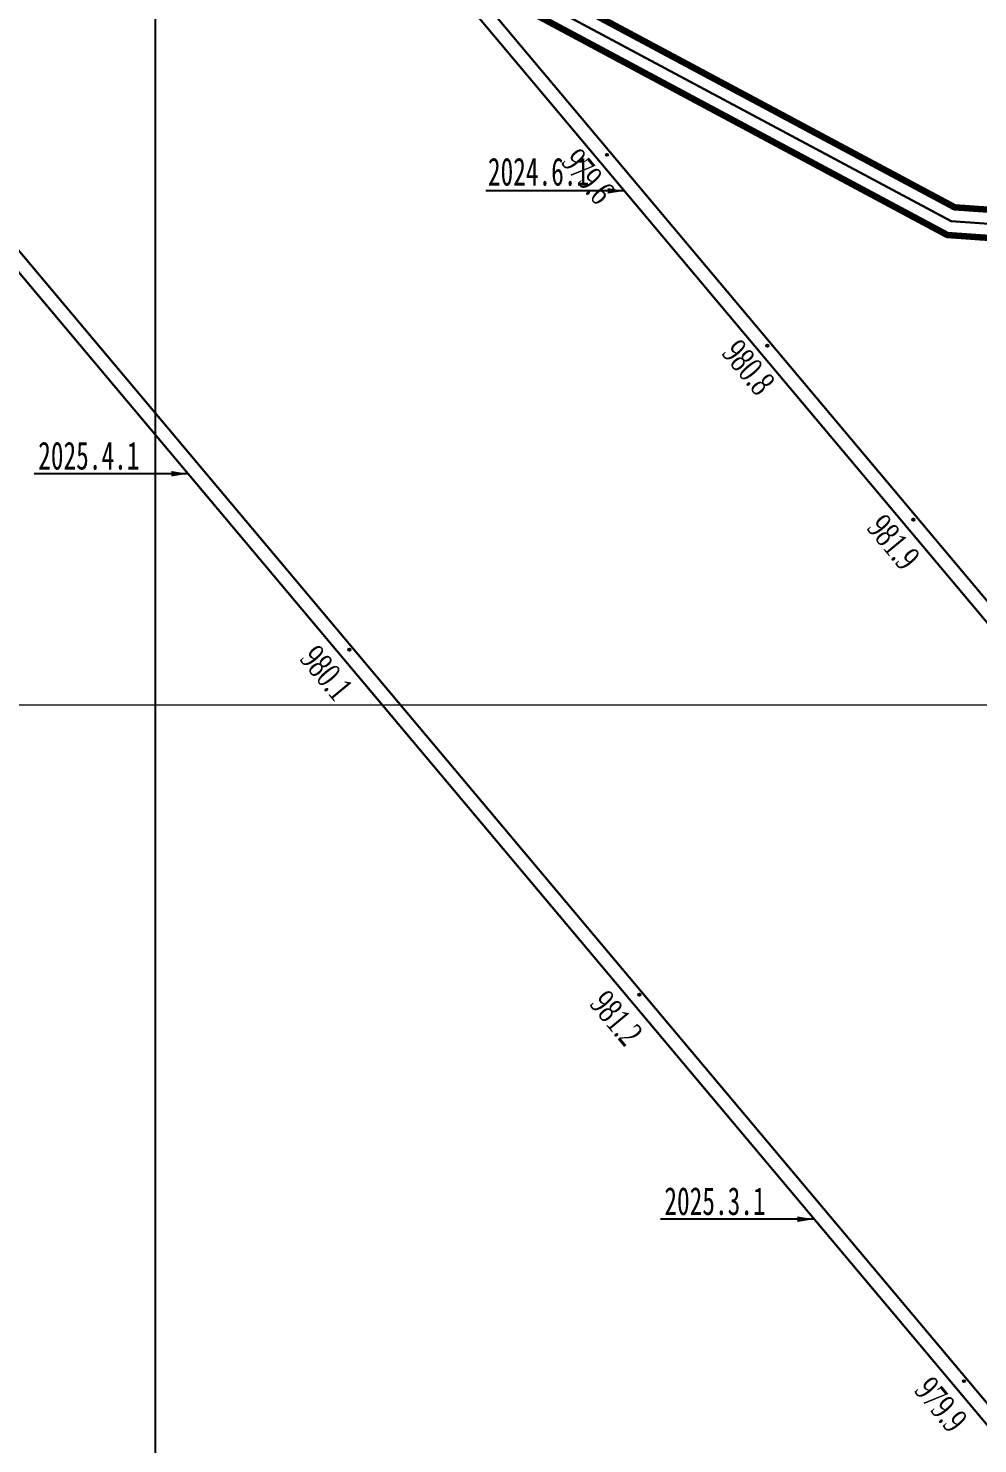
# Model space of a CAD drawing. Header units: millimetres. Extents: x 37412591 to 74834139, y 4258245 to 8527567.
# Drawn here: x 37413454 to 37413795, y 4260735 to 4261243 of the extents above; entities that cross this region are included whole.
import ezdxf

# ---------------------------------------------------------------- set-up
doc = ezdxf.new("R2010")
doc.units = ezdxf.units.MM
for name, color, linetype in [('0测量点名称', 7, 'Continuous'), ('6号煤底板等高线', 7, 'Continuous'), ('ZDH', 1, 'Continuous'), ('钻孔', 7, 'Continuous')]:
    doc.layers.add(name, color=color, linetype=linetype)
doc.layers.add('保安煤柱线', color=1, linetype='线圈线（保安煤柱线） ----0-----0----0-----0----0-----0--', lineweight=30)
doc.styles.get("Standard").update_dxf_attribs({"font": 'simfang.ttf', "width": 0.6667})
doc.linetypes.add('447', pattern='A,8,-1,[148,AAA.SHX,S=1,R=0,X=0,Y=0],-1', length=10)
doc.linetypes.add('FENCELINE1', pattern='A,6.35,-2.54,[133,ltypeshp.shx,S=2.54,R=0,X=-2.54,Y=0],-2.54,25.4', length=36.83)
doc.linetypes.add('线圈线（保安煤柱线） ----0-----0----0-----0----0-----0--', pattern='A,14.5,-2,[133,ltypeshp.shx,S=0.5,R=0,X=0,Y=0],-3,25.4', length=44.9)
doc.dimstyles.new('ISO-25', dxfattribs={"dimtxt": 2.5, "dimasz": 2.5, "dimexe": 1.25, "dimexo": 0.625, "dimtad": 1, "dimtxsty": 'Standard', "dimcen": 2.5, "dimadec": 0, "dimazin": 0, "dimtfac": 1, "dimtmove": 0, "dimatfit": 3, "dimfxl": 1, "dimarcsym": 0})

msp = doc.modelspace()

# ---------------------------------------------------------------- hatches: boundary and pattern name
at = {"linetype": '447', "ltscale": 0.5}
h = msp.add_hatch(color=0, dxfattribs=at)
h.dxf.hatch_style = 1
h.paths.add_polyline_path([(37413661.47, 4261197.31, 1), (37413662.27, 4261197.31, 1)])
h = msp.add_hatch(color=0, dxfattribs=at)
h.dxf.hatch_style = 1
h.paths.add_polyline_path([(37413718.95, 4261128.85, 1), (37413719.75, 4261128.85, 1)])
h = msp.add_hatch(color=0, dxfattribs=at)
h.dxf.hatch_style = 1
h.paths.add_polyline_path([(37413771.29, 4261066.51, 1), (37413772.09, 4261066.51, 1)])
h = msp.add_hatch(color=0, dxfattribs=at)
h.dxf.hatch_style = 1
h.paths.add_polyline_path([(37413569.16, 4261019.92, 1), (37413569.96, 4261019.92, 1)])
h = msp.add_hatch(color=0, dxfattribs=at)
h.dxf.hatch_style = 1
h.paths.add_polyline_path([(37413673.07, 4260896.16, 1), (37413673.86, 4260896.16, 1)])
h = msp.add_hatch(color=0, dxfattribs=at)
h.dxf.hatch_style = 1
h.paths.add_polyline_path([(37413789.4, 4260757.61, 1), (37413790.2, 4260757.61, 1)])

# ---------------------------------------------------------------- linework, layer by layer
at = {"color": 0, "lineweight": 30, "ltscale": 5}
for p, q in [((37413493.3, 4261400.36), (37413812.01, 4261020.76)), ((37413489.47, 4261397.14), (37414852.31, 4259773.95)), ((37413349.12, 4261276.6), (37414688.83, 4259680.95)), ((37413385.74, 4261240.75), (37413927.12, 4260595.95))]:
    msp.add_line(p, q, dxfattribs=at)
at = {"color": 0, "linetype": 'ByBlock', "lineweight": 20}
msp.add_line((37416981.26, 4261000, 4910.12), (37412646.51, 4261000, 4910.12), dxfattribs=at)
at = {"color": 1, "lineweight": 100, "ltscale": 10, "elevation": 1295.67}
msp.add_lwpolyline([(37413633.92, 4261260.19), (37413509.14, 4261408.06), (37414990.14, 4262673.74), (37415123.6, 4262517.44), (37414883.13, 4262194.51), (37414963.55, 4262099.32), (37414980.5, 4261829.13), (37414834.97, 4261709.37), (37414754.59, 4261757.6), (37414557.63, 4261595.53), (37414091.19, 4261078.21), (37413948.29, 4261167.05), (37413786.59, 4261178.42), (37413633.92, 4261260.19)], dxfattribs=at)
at = {"color": 3, "lineweight": 100, "ltscale": 10, "elevation": 1295.67}
msp.add_lwpolyline([(37413627.52, 4261252.28), (37413783.75, 4261168.59), (37413945.12, 4261157.25)], dxfattribs=at)
at = {"color": 3, "lineweight": 100, "ltscale": 10}
msp.add_polyline3d([(37413501.52, 4261401.53, 0), (37413627.52, 4261252.28, 1276.58), (37413783.75, 4261168.59, 1276.58), (37413945.12, 4261157.25, 1276.58), (37414093.01, 4261065.3, 20.79), (37414564.56, 4261588.28, -1731.01), (37414755.49, 4261745.4, 0), (37414835.87, 4261697.17, 0), (37414990.8, 4261824.65, 0), (37414973.33, 4262103.25, 0)], dxfattribs=at)
at = {"color": 0, "linetype": '447', "ltscale": 0.5}
for centre in [(37413661.87, 4261197.31), (37413661.87, 4261197.31), (37413719.35, 4261128.85), (37413771.69, 4261066.51), (37413569.56, 4261019.92), (37413673.47, 4260896.16), (37413789.8, 4260757.61)]:
    msp.add_circle(centre, 0.398, dxfattribs=at)
at = {"color": 30, "linetype": 'ByBlock', "lineweight": -3, "ltscale": 0.005}
for p in [(37413661.87, 4261197.31), (37413661.87, 4261197.31), (37413661.87, 4261197.31), (37413661.87, 4261197.31), (37413719.35, 4261128.85), (37413719.35, 4261128.85), (37413719.35, 4261128.85), (37413771.69, 4261066.51), (37413771.69, 4261066.51), (37413771.69, 4261066.51), (37413569.56, 4261019.92), (37413673.47, 4260896.16), (37413789.8, 4260757.61)]:
    msp.add_point(p, dxfattribs=at)
at = {"color": 2, "linetype": 'ByBlock', "lineweight": -3, "ltscale": 0.005}
for p in [(37413661.87, 4261197.31), (37413719.35, 4261128.85), (37413771.69, 4261066.51)]:
    msp.add_point(p, dxfattribs=at)
at = {"color": 0, "ltscale": 5}
for p in [(37413661.87, 4261197.31), (37413661.87, 4261197.31, -3), (37413719.35, 4261128.85), (37413719.35, 4261128.85, -3), (37413771.69, 4261066.51), (37413771.69, 4261066.51, -3)]:
    msp.add_point(p, dxfattribs=at)
at = {"color": 1}
for p in [(37413661.87, 4261197.31), (37413719.35, 4261128.85), (37413771.69, 4261066.51)]:
    msp.add_point(p, dxfattribs=at)
at = {"color": 30, "linetype": 'ByBlock', "lineweight": -3}
for p in [(37413569.56, 4261019.92), (37413569.56, 4261019.92), (37413569.56, 4261019.92), (37413673.47, 4260896.16), (37413673.47, 4260896.16), (37413673.47, 4260896.16), (37413789.8, 4260757.61), (37413789.8, 4260757.61), (37413789.8, 4260757.61)]:
    msp.add_point(p, dxfattribs=at)
at = {"layer": 'ZDH', "color": 0, "lineweight": -3}
for p in [(37413661.74, 4261197.61, 8.99), (37413719.22, 4261129.15, 8.99), (37413771.56, 4261066.81, 8.99)]:
    msp.add_point(p, dxfattribs=at)
at = {"layer": '保安煤柱线', "color": 1, "linetype": 'FENCELINE1', "lineweight": 30, "ltscale": 2, "elevation": 1289.33}
msp.add_lwpolyline([(37413502.02, 4261408.57), (37413630.72, 4261256.24), (37413785.17, 4261173.5), (37413935.59, 4261162.93), (37413947.94, 4261162.06), (37414092.62, 4261071.24), (37414560.8, 4261591.67), (37414755.04, 4261751.5), (37414835.42, 4261703.27), (37414985.64, 4261826.89), (37414968.44, 4262101.28), (37414889.51, 4262194.71), (37415128.42, 4262515.55), (37414990.7, 4262680.78)], dxfattribs=at)
at = {"layer": '钻孔'}
msp.add_line((37413500, 4258550.3, 4910.12), (37413500, 4262025.13, 4910.12), dxfattribs=at)

# ---------------------------------------------------------------- texts
at = {"layer": '0测量点名称', "color": 0, "lineweight": 30, "ltscale": 5, "char_height": 9, "attachment_point": 7, "rotation": 309.7605}
for s, insert, width in [('{\\fTimes New Roman|b0|i0|c0|p18;\\P979.6}', (37413645.02, 4261194.41, 0.01), 27.3746), ('{\\fTimes New Roman|b0|i0|c0|p18;\\P980.8}', (37413702.51, 4261125.94, 0.01), 27.3746), ('{\\fTimes New Roman|b0|i0|c0|p18;981.9}', (37413754.49, 4261063.25, 0.01), 23.085)]:
    msp.add_mtext(s, dxfattribs=dict(at, insert=insert, width=width))
at = {"layer": '0测量点名称', "color": 30, "lineweight": 30, "ltscale": 5, "char_height": 9, "width": 23.085, "attachment_point": 7, "rotation": 309.7605}
for s, insert in [('{\\fTimes New Roman|b0|i0|c0|p18;\\C0;980.1}', (37413551.25, 4261016.35, 0.01)), ('{\\fTimes New Roman|b0|i0|c0|p18;\\C0;981.2}', (37413655.16, 4260892.59, 0.01)), ('{\\fTimes New Roman|b0|i0|c0|p18;\\C0;979.9}', (37413771.49, 4260754.04, 0.01))]:
    msp.add_mtext(s, dxfattribs=dict(at, insert=insert))
at = {"layer": '钻孔', "color": 0, "char_height": 10, "width": 80.8922, "attachment_point": 1}
for s, insert in [('2024.6.1', (37413619.19, 4261196.29, 6566.89)), ('2025.4.1', (37413458.01, 4261094.47, 6566.89)), ('2025.3.1', (37413682.43, 4260827.19, 6566.89))]:
    msp.add_mtext(s, dxfattribs=dict(at, insert=insert))

# ---------------------------------------------------------------- leaders
at = {"layer": '6号煤底板等高线'}
for points in [[(37413668.09, 4261184.39), (37413618.44, 4261184.39)], [(37413511.69, 4261082.97), (37413456.6, 4261082.97)], [(37413736.11, 4260815.68), (37413681.01, 4260815.68)]]:
    msp.add_leader(points, dimstyle='ISO-25', override={"dimasz": 6, "dimgap": 0.625, "dimtad": 0, "dimzin": 0}, dxfattribs=at)

doc.saveas('drawing.dxf')
